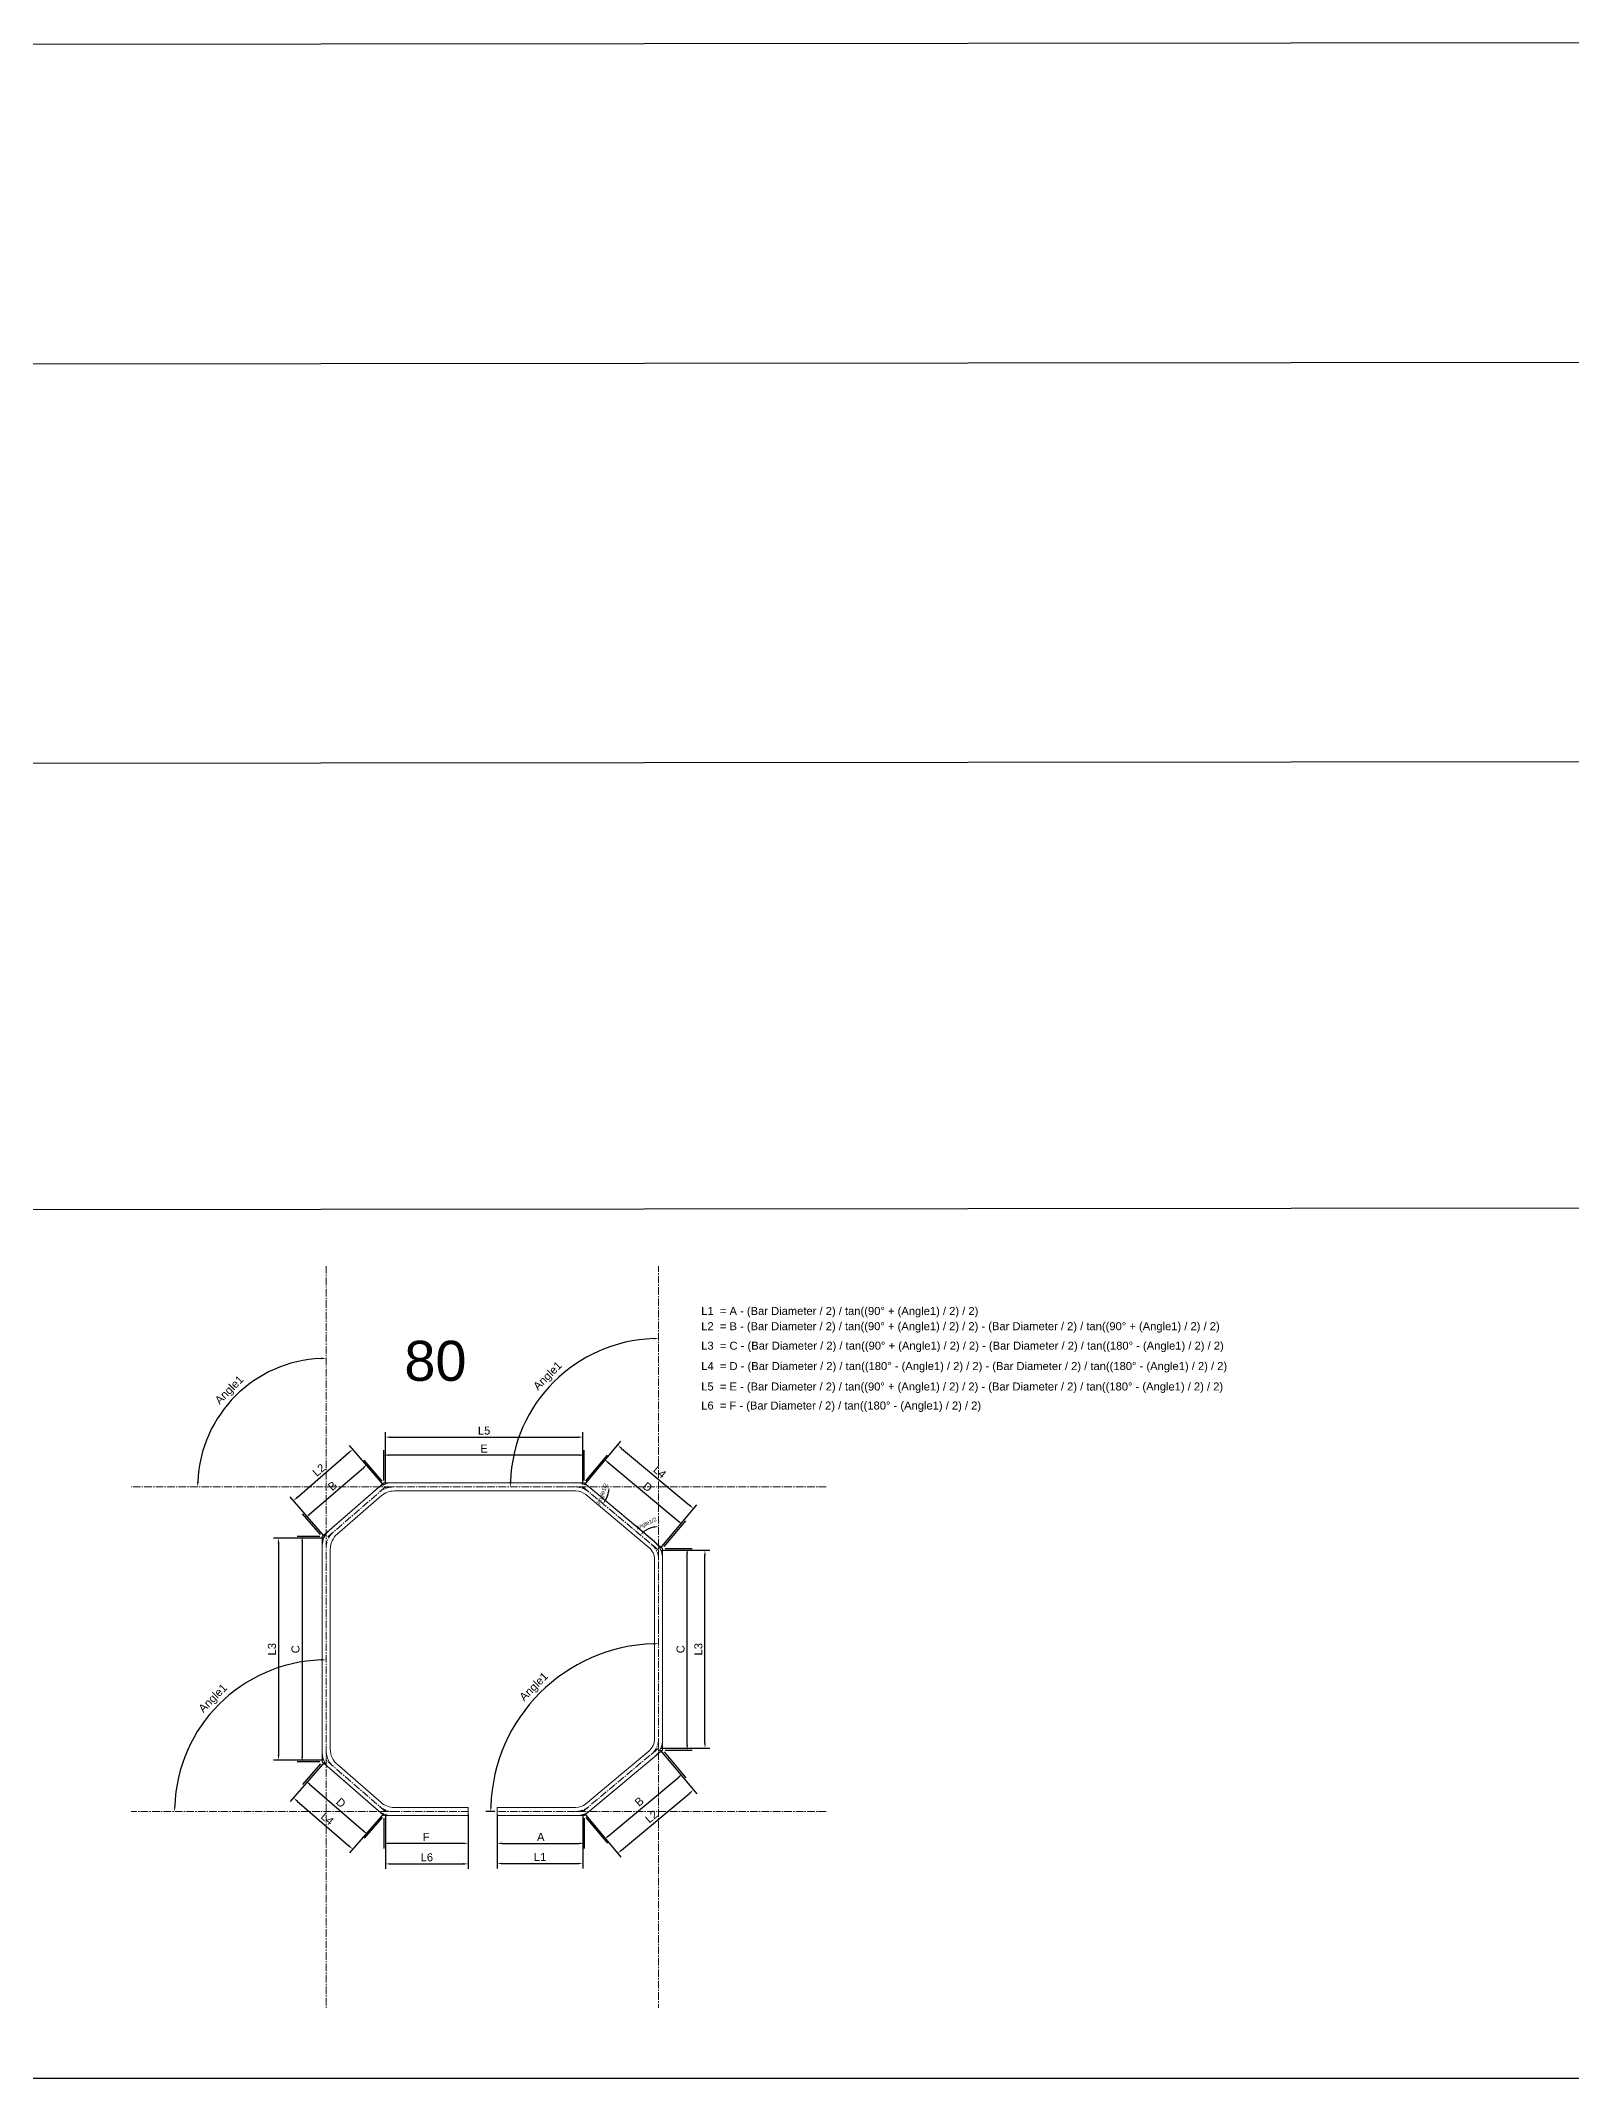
# Model space of a CAD drawing. Header units: metres. Extents: x 125 to 13754, y 1503 to 11930.
# Drawn here: x 6101 to 9928, y 1503 to 6595 of the extents above; entities that cross this region are included whole.
import ezdxf

# ---------------------------------------------------------------- set-up
doc = ezdxf.new("R2010")
doc.units = ezdxf.units.M
doc.linetypes.add('CENTER2', pattern=[28.575, 19.05, -3.175, 3.175, -3.175])
for name, color, linetype, lineweight in [('CL', 5, 'CENTER2', 0), ('D-STR-DIM', 7, 'Continuous', 0), ('Rebar', 7, 'Continuous', 20)]:
    doc.layers.add(name, color=color, linetype=linetype, lineweight=lineweight)
doc.styles.add('Arial', font='arial.ttf')
doc.dimstyles.new('Check', dxfattribs={"dimscale": 10, "dimtxt": 2, "dimasz": 1.25, "dimexe": 1.25, "dimexo": 0.625, "dimtad": 1, "dimtoh": 1, "dimdec": 1, "dimtxsty": 'Arial', "dimcen": 2.5, "dimclrd": 8, "dimclre": 8, "dimclrt": 1, "dimaunit": 1, "dimadec": 3, "dimazin": 0, "dimtfac": 1, "dimtdec": 1, "dimtix": 1, "dimtmove": 0, "dimatfit": 3, "dimfxl": 1, "dimarcsym": 0})
doc.dimstyles.new('D1-1', dxfattribs={"dimscale": 10, "dimtxt": 2, "dimasz": 1.25, "dimexe": 1.25, "dimexo": 0.625, "dimtad": 1, "dimdec": 1, "dimtxsty": 'Arial', "dimcen": 2.5, "dimclrd": 8, "dimclre": 8, "dimclrt": 4, "dimadec": 1, "dimazin": 0, "dimtfac": 1, "dimtdec": 1, "dimtix": 1, "dimtmove": 0, "dimatfit": 3, "dimfxl": 1, "dimarcsym": 0})

# ---------------------------------------------------------------- blocks, each defined once
blk = doc.blocks.new('*D170')
at = {"layer": 'D-STR-DIM', "color": 8, "lineweight": -2, "transparency": 16777216}
for p, q in [((6959.1, 2997.2), (6959.1, 3073)), ((7447.6, 3060.5), (6971.6, 3060.5)), ((7460.1, 2997.2), (7460.1, 3073))]:
    blk.add_line(p, q, dxfattribs=at)
at = {"layer": 'D-STR-DIM', "color": 8, "transparency": 16777216}
for points in [[(6971.6, 3062.5), (6971.6, 3058.4), (6959.1, 3060.5)], [(7447.6, 3062.5), (7447.6, 3058.4), (7460.1, 3060.5)]]:
    blk.add_solid(points, dxfattribs=at)
at = {"layer": 'Defpoints', "color": 0, "transparency": 16777216}
for p in [(6959.1, 3060.5), (6959.1, 2991), (7460.1, 2991)]:
    blk.add_point(p, dxfattribs=at)
at = {"layer": 'D-STR-DIM', "color": 4, "transparency": 16777216, "insert": (7209.6, 3076.7), "char_height": 20, "attachment_point": 5, "style": 'Arial'}
blk.add_mtext('E', dxfattribs=at)
blk = doc.blocks.new('*D171')
at = {"layer": 'D-STR-DIM', "color": 8, "lineweight": -2, "transparency": 16777216}
for p, q in [((7464.1, 2995.8), (7517.9, 3060)), ((7519.4, 3042.4), (7696, 2894.7)), ((7659.9, 2832), (7713.6, 2896.3))]:
    blk.add_line(p, q, dxfattribs=at)
at = {"layer": 'D-STR-DIM', "color": 8, "transparency": 16777216}
for points in [[(7520.8, 3044), (7518.1, 3040.8), (7509.8, 3050.5)], [(7697.4, 2896.3), (7694.7, 2893.1), (7705.6, 2886.7)]]:
    blk.add_solid(points, dxfattribs=at)
at = {"layer": 'Defpoints', "color": 0, "transparency": 16777216}
for p in [(7460.1, 2991), (7705.6, 2886.7), (7655.9, 2827.2)]:
    blk.add_point(p, dxfattribs=at)
at = {"layer": 'D-STR-DIM', "color": 4, "transparency": 16777216, "insert": (7618.2, 2981), "char_height": 20, "attachment_point": 5, "rotation": 320.092, "style": 'Arial'}
blk.add_mtext('D', dxfattribs=at)
blk = doc.blocks.new('*D172')
at = {"layer": 'D-STR-DIM', "color": 8, "lineweight": -2, "transparency": 16777216}
for p, q in [((6773.4, 2912.5), (6908.7, 3029.9)), ((6955, 2995.7), (6909.9, 3047.6)), ((6800.8, 2861.8), (6755.8, 2913.7))]:
    blk.add_line(p, q, dxfattribs=at)
at = {"layer": 'D-STR-DIM', "color": 8, "transparency": 16777216}
for points in [[(6907.3, 3031.5), (6910, 3028.4), (6918.1, 3038.1)], [(6772, 2914), (6774.8, 2910.9), (6764, 2904.3)]]:
    blk.add_solid(points, dxfattribs=at)
at = {"layer": 'Defpoints', "color": 0, "transparency": 16777216}
for p in [(6918.1, 3038.1), (6959.1, 2991), (6804.9, 2857.1)]:
    blk.add_point(p, dxfattribs=at)
at = {"layer": 'D-STR-DIM', "color": 4, "transparency": 16777216, "insert": (6830.4, 2983.5), "char_height": 20, "attachment_point": 5, "rotation": 40.9717, "style": 'Arial'}
blk.add_mtext('B', dxfattribs=at)
blk = doc.blocks.new('*D173')
at = {"layer": 'D-STR-DIM', "color": 8, "lineweight": -2, "transparency": 16777216}
for p, q in [((6742.6, 2954.9), (6871.6, 3066.9)), ((6958.7, 2985.7), (6872.9, 3084.5)), ((6810.8, 2857.3), (6725, 2956.1))]:
    blk.add_line(p, q, dxfattribs=at)
at = {"layer": 'D-STR-DIM', "color": 8, "transparency": 16777216}
for points in [[(6870.3, 3068.5), (6873, 3065.3), (6881.1, 3075.1)], [(6741.2, 2956.5), (6744, 2953.3), (6733.2, 2946.7)]]:
    blk.add_solid(points, dxfattribs=at)
at = {"layer": 'Defpoints', "color": 0, "transparency": 16777216}
for p in [(6881.1, 3075.1), (6962.8, 2981), (6814.9, 2852.6)]:
    blk.add_point(p, dxfattribs=at)
at = {"layer": 'D-STR-DIM', "color": 1, "transparency": 16777216, "insert": (6796.4, 3023.2), "char_height": 20, "attachment_point": 5, "rotation": 40.9717, "style": 'Arial'}
blk.add_mtext('L2', dxfattribs=at)
blk = doc.blocks.new('*D174')
at = {"layer": 'D-STR-DIM', "color": 8, "lineweight": -2, "transparency": 16777216}
for p, q in [((6962.8, 2987.2), (6962.8, 3117.9)), ((7456.5, 2987.2), (7456.5, 3117.9)), ((6975.3, 3105.4), (7444, 3105.4))]:
    blk.add_line(p, q, dxfattribs=at)
at = {"layer": 'D-STR-DIM', "color": 8, "transparency": 16777216}
for points in [[(6975.3, 3107.4), (6975.3, 3103.3), (6962.8, 3105.4)], [(7444, 3107.4), (7444, 3103.3), (7456.5, 3105.4)]]:
    blk.add_solid(points, dxfattribs=at)
at = {"layer": 'Defpoints', "color": 0, "transparency": 16777216}
for p in [(7456.5, 3105.4), (6962.8, 2981), (7456.5, 2981)]:
    blk.add_point(p, dxfattribs=at)
at = {"layer": 'D-STR-DIM', "color": 1, "transparency": 16777216, "insert": (7209.6, 3121.8), "char_height": 20, "attachment_point": 5, "style": 'Arial'}
blk.add_mtext('L5', dxfattribs=at)
blk = doc.blocks.new('*D175')
at = {"layer": 'D-STR-DIM', "color": 8, "lineweight": -2, "transparency": 16777216}
for p, q in [((7460.5, 2985.8), (7551.7, 3094.9)), ((7553.3, 3077.3), (7723.5, 2934.9)), ((7649.9, 2827.4), (7741.1, 2936.4))]:
    blk.add_line(p, q, dxfattribs=at)
at = {"layer": 'D-STR-DIM', "color": 8, "transparency": 16777216}
for points in [[(7554.6, 3078.9), (7552, 3075.7), (7543.7, 3085.3)], [(7724.9, 2936.5), (7722.2, 2933.3), (7733.1, 2926.8)]]:
    blk.add_solid(points, dxfattribs=at)
at = {"layer": 'Defpoints', "color": 0, "transparency": 16777216}
for p in [(7456.5, 2981), (7733.1, 2926.8), (7645.9, 2822.6)]:
    blk.add_point(p, dxfattribs=at)
at = {"layer": 'D-STR-DIM', "color": 1, "transparency": 16777216, "insert": (7648.8, 3018.5), "char_height": 20, "attachment_point": 5, "rotation": 320.092, "style": 'Arial'}
blk.add_mtext('L4', dxfattribs=at)
blk = doc.blocks.new('*D176')
at = {"layer": 'D-STR-DIM', "color": 8, "lineweight": -2, "transparency": 16777216}
for p, q in [((6959.1, 2153.5), (6959.1, 2077.8)), ((7170.1, 2153.5), (7170.1, 2077.8)), ((7157.6, 2090.3), (6971.6, 2090.3))]:
    blk.add_line(p, q, dxfattribs=at)
at = {"layer": 'D-STR-DIM', "color": 8, "transparency": 16777216}
for points in [[(6971.6, 2092.3), (6971.6, 2088.2), (6959.1, 2090.3)], [(7157.6, 2092.3), (7157.6, 2088.2), (7170.1, 2090.3)]]:
    blk.add_solid(points, dxfattribs=at)
at = {"layer": 'Defpoints', "color": 0, "transparency": 16777216}
for p in [(6959.1, 2159.7), (7170.1, 2159.7), (6959.1, 2090.3)]:
    blk.add_point(p, dxfattribs=at)
at = {"layer": 'D-STR-DIM', "color": 4, "transparency": 16777216, "insert": (7064.6, 2106.5), "char_height": 20, "attachment_point": 5, "style": 'Arial'}
blk.add_mtext('F', dxfattribs=at)
blk = doc.blocks.new('*D177')
at = {"layer": 'D-STR-DIM', "color": 8, "lineweight": -2, "transparency": 16777216}
for p, q in [((7659.9, 2318.7), (7713.6, 2254.4)), ((7519.4, 2108.3), (7696, 2256)), ((7464.1, 2154.9), (7517.9, 2090.7))]:
    blk.add_line(p, q, dxfattribs=at)
at = {"layer": 'D-STR-DIM', "color": 8, "transparency": 16777216}
for points in [[(7694.7, 2257.6), (7697.4, 2254.4), (7705.6, 2264)], [(7518.1, 2109.9), (7520.8, 2106.7), (7509.8, 2100.3)]]:
    blk.add_solid(points, dxfattribs=at)
at = {"layer": 'Defpoints', "color": 0, "transparency": 16777216}
for p in [(7655.9, 2323.5), (7705.6, 2264), (7460.1, 2159.7)]:
    blk.add_point(p, dxfattribs=at)
at = {"layer": 'D-STR-DIM', "color": 4, "transparency": 16777216, "insert": (7597.3, 2194.6), "char_height": 20, "attachment_point": 5, "rotation": 39.908, "style": 'Arial'}
blk.add_mtext('B', dxfattribs=at)
blk = doc.blocks.new('*D179')
at = {"layer": 'D-STR-DIM', "color": 8, "lineweight": -2, "transparency": 16777216}
for p, q in [((7662.1, 2827.2), (7729.9, 2827.2)), ((7717.4, 2336), (7717.4, 2814.7)), ((7662.1, 2323.5), (7729.9, 2323.5))]:
    blk.add_line(p, q, dxfattribs=at)
at = {"layer": 'D-STR-DIM', "color": 8, "transparency": 16777216}
for points in [[(7715.3, 2814.7), (7719.4, 2814.7), (7717.4, 2827.2)], [(7715.3, 2336), (7719.4, 2336), (7717.4, 2323.5)]]:
    blk.add_solid(points, dxfattribs=at)
at = {"layer": 'Defpoints', "color": 0, "transparency": 16777216}
for p in [(7655.9, 2827.2), (7717.4, 2827.2), (7655.9, 2323.5)]:
    blk.add_point(p, dxfattribs=at)
at = {"layer": 'D-STR-DIM', "color": 4, "transparency": 16777216, "insert": (7700.8, 2575.4), "char_height": 20, "attachment_point": 5, "rotation": 90, "style": 'Arial'}
blk.add_mtext('C', dxfattribs=at)
blk = doc.blocks.new('*D178')
at = {"layer": 'D-STR-DIM', "color": 8, "lineweight": -2, "transparency": 16777216}
for p, q in [((6798.7, 2857.1), (6742.2, 2857.1)), ((6754.7, 2844.6), (6754.7, 2306.1)), ((6798.7, 2293.6), (6742.2, 2293.6))]:
    blk.add_line(p, q, dxfattribs=at)
at = {"layer": 'D-STR-DIM', "color": 8, "transparency": 16777216}
for points in [[(6752.6, 2844.6), (6756.8, 2844.6), (6754.7, 2857.1)], [(6752.6, 2306.1), (6756.8, 2306.1), (6754.7, 2293.6)]]:
    blk.add_solid(points, dxfattribs=at)
at = {"layer": 'Defpoints', "color": 0, "transparency": 16777216}
for p in [(6804.9, 2857.1), (6754.7, 2293.6), (6804.9, 2293.6)]:
    blk.add_point(p, dxfattribs=at)
at = {"layer": 'D-STR-DIM', "color": 4, "transparency": 16777216, "insert": (6738.1, 2575.4), "char_height": 20, "attachment_point": 5, "rotation": 90, "style": 'Arial'}
blk.add_mtext('C', dxfattribs=at)
blk = doc.blocks.new('*D180')
at = {"layer": 'D-STR-DIM', "color": 8, "lineweight": -2, "transparency": 16777216}
for p, q in [((6800.8, 2288.9), (6755.8, 2237)), ((6773.4, 2238.2), (6908.7, 2120.8)), ((6955, 2155), (6909.9, 2103.1))]:
    blk.add_line(p, q, dxfattribs=at)
at = {"layer": 'D-STR-DIM', "color": 8, "transparency": 16777216}
for points in [[(6774.8, 2239.8), (6772, 2236.7), (6764, 2246.4)], [(6910, 2122.3), (6907.3, 2119.2), (6918.1, 2112.6)]]:
    blk.add_solid(points, dxfattribs=at)
at = {"layer": 'Defpoints', "color": 0, "transparency": 16777216}
for p in [(6804.9, 2293.6), (6959.1, 2159.7), (6918.1, 2112.6)]:
    blk.add_point(p, dxfattribs=at)
at = {"layer": 'D-STR-DIM', "color": 4, "transparency": 16777216, "insert": (6851.7, 2191.8), "char_height": 20, "attachment_point": 5, "rotation": 319.0283, "style": 'Arial'}
blk.add_mtext('D', dxfattribs=at)
blk = doc.blocks.new('*D181')
at = {"layer": 'D-STR-DIM', "color": 8, "lineweight": -2, "transparency": 16777216}
for p, q in [((6808.7, 2852.6), (6683.1, 2852.6)), ((6695.6, 2840.1), (6695.6, 2310.7)), ((6808.7, 2298.2), (6683.1, 2298.2))]:
    blk.add_line(p, q, dxfattribs=at)
at = {"layer": 'D-STR-DIM', "color": 8, "transparency": 16777216}
for points in [[(6693.5, 2840.1), (6697.7, 2840.1), (6695.6, 2852.6)], [(6693.5, 2310.7), (6697.7, 2310.7), (6695.6, 2298.2)]]:
    blk.add_solid(points, dxfattribs=at)
at = {"layer": 'Defpoints', "color": 0, "transparency": 16777216}
for p in [(6814.9, 2852.6), (6695.6, 2298.2), (6814.9, 2298.2)]:
    blk.add_point(p, dxfattribs=at)
at = {"layer": 'D-STR-DIM', "color": 1, "transparency": 16777216, "insert": (6679.2, 2575.4), "char_height": 20, "attachment_point": 5, "rotation": 90, "style": 'Arial'}
blk.add_mtext('L3', dxfattribs=at)
blk = doc.blocks.new('*D182')
at = {"layer": 'D-STR-DIM', "color": 8, "lineweight": -2, "transparency": 16777216}
for p, q in [((6810.8, 2293.4), (6725, 2194.6)), ((6742.6, 2195.8), (6871.6, 2083.8)), ((6958.7, 2165), (6872.9, 2066.2))]:
    blk.add_line(p, q, dxfattribs=at)
at = {"layer": 'D-STR-DIM', "color": 8, "transparency": 16777216}
for points in [[(6744, 2197.4), (6741.2, 2194.3), (6733.2, 2204)], [(6873, 2085.4), (6870.3, 2082.2), (6881.1, 2075.6)]]:
    blk.add_solid(points, dxfattribs=at)
at = {"layer": 'Defpoints', "color": 0, "transparency": 16777216}
for p in [(6814.9, 2298.2), (6962.8, 2169.7), (6881.1, 2075.6)]:
    blk.add_point(p, dxfattribs=at)
at = {"layer": 'D-STR-DIM', "color": 1, "transparency": 16777216, "insert": (6817.8, 2152.1), "char_height": 20, "attachment_point": 5, "rotation": 319.0283, "style": 'Arial'}
blk.add_mtext('L4', dxfattribs=at)
blk = doc.blocks.new('*D183')
at = {"layer": 'D-STR-DIM', "color": 8, "lineweight": -2, "transparency": 16777216}
for p, q in [((7649.9, 2323.4), (7741.1, 2214.3)), ((7553.3, 2073.5), (7723.5, 2215.8)), ((7460.5, 2164.9), (7551.7, 2055.9))]:
    blk.add_line(p, q, dxfattribs=at)
at = {"layer": 'D-STR-DIM', "color": 8, "transparency": 16777216}
for points in [[(7722.2, 2217.4), (7724.9, 2214.2), (7733.1, 2223.9)], [(7552, 2075.1), (7554.6, 2071.9), (7543.7, 2065.4)]]:
    blk.add_solid(points, dxfattribs=at)
at = {"layer": 'Defpoints', "color": 0, "transparency": 16777216}
for p in [(7645.9, 2328.2), (7733.1, 2223.9), (7456.5, 2169.7)]:
    blk.add_point(p, dxfattribs=at)
at = {"layer": 'D-STR-DIM', "color": 1, "transparency": 16777216, "insert": (7628, 2157.1), "char_height": 20, "width": 27.681, "attachment_point": 5, "rotation": 39.908, "style": 'Arial'}
blk.add_mtext('L2', dxfattribs=at)
blk = doc.blocks.new('*D184')
at = {"layer": 'D-STR-DIM', "color": 8, "lineweight": -2, "transparency": 16777216}
for p, q in [((7652.1, 2822.6), (7774.2, 2822.6)), ((7761.7, 2340.7), (7761.7, 2810.1)), ((7652.1, 2328.2), (7774.2, 2328.2))]:
    blk.add_line(p, q, dxfattribs=at)
at = {"layer": 'D-STR-DIM', "color": 8, "transparency": 16777216}
for points in [[(7759.6, 2810.1), (7763.8, 2810.1), (7761.7, 2822.6)], [(7759.6, 2340.7), (7763.8, 2340.7), (7761.7, 2328.2)]]:
    blk.add_solid(points, dxfattribs=at)
at = {"layer": 'Defpoints', "color": 0, "transparency": 16777216}
for p in [(7645.9, 2822.6), (7761.7, 2822.6), (7645.9, 2328.2)]:
    blk.add_point(p, dxfattribs=at)
at = {"layer": 'D-STR-DIM', "color": 1, "transparency": 16777216, "insert": (7745.3, 2575.4), "char_height": 20, "attachment_point": 5, "rotation": 90, "style": 'Arial'}
blk.add_mtext('L3', dxfattribs=at)
blk = doc.blocks.new('*D185')
at = {"layer": 'D-STR-DIM', "color": 8, "lineweight": -2, "transparency": 16777216}
for p, q in [((6962.8, 2163.5), (6962.8, 2026.4)), ((7170.1, 2163.5), (7170.1, 2026.4)), ((6975.3, 2038.9), (7157.6, 2038.9))]:
    blk.add_line(p, q, dxfattribs=at)
at = {"layer": 'D-STR-DIM', "color": 8, "transparency": 16777216}
for points in [[(6975.3, 2041), (6975.3, 2036.8), (6962.8, 2038.9)], [(7157.6, 2041), (7157.6, 2036.8), (7170.1, 2038.9)]]:
    blk.add_solid(points, dxfattribs=at)
at = {"layer": 'Defpoints', "color": 0, "transparency": 16777216}
for p in [(6962.8, 2169.7), (7170.1, 2169.7), (7170.1, 2038.9)]:
    blk.add_point(p, dxfattribs=at)
at = {"layer": 'D-STR-DIM', "color": 1, "transparency": 16777216, "insert": (7066.4, 2055.4), "char_height": 20, "attachment_point": 5, "style": 'Arial'}
blk.add_mtext('L6', dxfattribs=at)
blk = doc.blocks.new('*D186')
at = {"layer": 'D-STR-DIM', "color": 8, "lineweight": -2, "transparency": 16777216}
for p, q in [((7242.4, 2163.5), (7242.4, 2027.4)), ((7456.5, 2163.5), (7456.5, 2027.4)), ((7254.9, 2039.9), (7444, 2039.9))]:
    blk.add_line(p, q, dxfattribs=at)
at = {"layer": 'D-STR-DIM', "color": 8, "transparency": 16777216}
for points in [[(7254.9, 2042), (7254.9, 2037.8), (7242.4, 2039.9)], [(7444, 2042), (7444, 2037.8), (7456.5, 2039.9)]]:
    blk.add_solid(points, dxfattribs=at)
at = {"layer": 'Defpoints', "color": 0, "transparency": 16777216}
for p in [(7242.4, 2169.7), (7456.5, 2169.7), (7456.5, 2039.9)]:
    blk.add_point(p, dxfattribs=at)
at = {"layer": 'D-STR-DIM', "color": 1, "transparency": 16777216, "insert": (7349.4, 2056.2), "char_height": 20, "attachment_point": 5, "style": 'Arial'}
blk.add_mtext('L1', dxfattribs=at)
blk = doc.blocks.new('*D187')
at = {"layer": 'D-STR-DIM', "color": 8, "lineweight": -2, "transparency": 16777216}
for p, q in [((7242.4, 2153.5), (7242.4, 2077.8)), ((7460.1, 2153.5), (7460.1, 2077.8)), ((7254.9, 2090.3), (7447.6, 2090.3))]:
    blk.add_line(p, q, dxfattribs=at)
at = {"layer": 'D-STR-DIM', "color": 8, "transparency": 16777216}
for points in [[(7254.9, 2092.3), (7254.9, 2088.2), (7242.4, 2090.3)], [(7447.6, 2092.3), (7447.6, 2088.2), (7460.1, 2090.3)]]:
    blk.add_solid(points, dxfattribs=at)
at = {"layer": 'Defpoints', "color": 0, "transparency": 16777216}
for p in [(7242.4, 2159.7), (7460.1, 2159.7), (7460.1, 2090.3)]:
    blk.add_point(p, dxfattribs=at)
at = {"layer": 'D-STR-DIM', "color": 4, "transparency": 16777216, "insert": (7351.2, 2106.5), "char_height": 20, "attachment_point": 5, "style": 'Arial'}
blk.add_mtext('A', dxfattribs=at)
blk = doc.blocks.new('*D188')
at = {"layer": 'D-STR-DIM', "color": 8, "lineweight": -2, "transparency": 16777216}
blk.add_arc((6814.9, 2169.7), 379.1, 91.8893, 178.1107, dxfattribs=at)
at = {"layer": 'D-STR-DIM', "color": 8, "transparency": 16777216}
for points in [[(6802.4, 2550.7), (6802.5, 2546.5), (6814.9, 2548.8)], [(6438.1, 2182.2), (6433.9, 2182.3), (6435.8, 2169.7)]]:
    blk.add_solid(points, dxfattribs=at)
at = {"layer": 'Defpoints', "color": 0, "transparency": 16777216}
for p in [(6814.9, 3533), (6625.4, 2498), (6327.4, 2169.7), (7170.1, 2169.7), (6814.9, 1679.3)]:
    blk.add_point(p, dxfattribs=at)
at = {"layer": 'D-STR-DIM', "color": 4, "transparency": 16777216, "insert": (6533.3, 2451.4), "char_height": 20, "attachment_point": 5, "rotation": 45, "style": 'Arial'}
blk.add_mtext('Angle1', dxfattribs=at)
blk = doc.blocks.new('*D189')
at = {"layer": 'D-STR-DIM', "color": 8, "lineweight": -2, "transparency": 16777216}
blk.add_arc((6814.9, 2981), 321.3, 92.2295, 177.7705, dxfattribs=at)
at = {"layer": 'D-STR-DIM', "color": 8, "transparency": 16777216}
for points in [[(6802.4, 3304.1), (6802.5, 3299.9), (6814.9, 3302.2)], [(6496, 2993.4), (6491.8, 2993.5), (6493.7, 2981)]]:
    blk.add_solid(points, dxfattribs=at)
at = {"layer": 'Defpoints', "color": 0, "transparency": 16777216}
for p in [(6814.9, 3533), (6654.3, 3259.2), (6327.4, 2981), (8064.9, 2981), (6814.9, 1679.3)]:
    blk.add_point(p, dxfattribs=at)
at = {"layer": 'D-STR-DIM', "color": 4, "transparency": 16777216, "insert": (6574.2, 3221.7), "char_height": 20, "attachment_point": 5, "rotation": 45, "style": 'Arial'}
blk.add_mtext('Angle1', dxfattribs=at)
blk = doc.blocks.new('*D190')
at = {"layer": 'D-STR-DIM', "color": 8, "lineweight": -2, "transparency": 16777216}
blk.add_arc((7645.9, 2981), 370.8, 91.9315, 178.0685, dxfattribs=at)
at = {"layer": 'D-STR-DIM', "color": 8, "transparency": 16777216}
for points in [[(7633.4, 3353.7), (7633.4, 3349.5), (7645.9, 3351.8)], [(7277.4, 2993.4), (7273.2, 2993.5), (7275.1, 2981)]]:
    blk.add_solid(points, dxfattribs=at)
at = {"layer": 'Defpoints', "color": 0, "transparency": 16777216}
for p in [(7645.9, 3533), (7460.5, 3302.1), (6327.4, 2981), (8064.9, 2981), (7645.9, 2632.6)]:
    blk.add_point(p, dxfattribs=at)
at = {"layer": 'D-STR-DIM', "color": 4, "transparency": 16777216, "insert": (7370.1, 3256.8), "char_height": 20, "attachment_point": 5, "rotation": 45, "style": 'Arial'}
blk.add_mtext('Angle1', dxfattribs=at)
blk = doc.blocks.new('*D191')
at = {"layer": 'D-STR-DIM', "color": 8, "lineweight": -2, "transparency": 16777216}
blk.add_line((7236.1, 2169.7), (7213.8, 2169.7), dxfattribs=at)
blk.add_arc((7645.9, 2169.7), 419.6, 91.7068, 178.2932, dxfattribs=at)
at = {"layer": 'D-STR-DIM', "color": 8, "transparency": 16777216}
for points in [[(7633.4, 2591.3), (7633.4, 2587.1), (7645.9, 2589.4)], [(7228.5, 2182.2), (7224.4, 2182.3), (7226.3, 2169.7)]]:
    blk.add_solid(points, dxfattribs=at)
at = {"layer": 'Defpoints', "color": 0, "transparency": 16777216}
for p in [(7645.9, 2632.6), (7436.1, 2533.1), (7242.4, 2169.7), (8064.9, 2169.7), (7645.9, 1679.3)]:
    blk.add_point(p, dxfattribs=at)
at = {"layer": 'D-STR-DIM', "color": 4, "transparency": 16777216, "insert": (7335.6, 2480.1), "char_height": 20, "attachment_point": 5, "rotation": 45, "style": 'Arial'}
blk.add_mtext('Angle1', dxfattribs=at)
blk = doc.blocks.new('*D192')
at = {"layer": 'D-STR-DIM', "color": 8, "lineweight": -2, "transparency": 16777216}
blk.add_arc((7456.5, 2981), 65.6, 331.0312, 349.0608, dxfattribs=at)
at = {"layer": 'D-STR-DIM', "color": 8, "transparency": 16777216}
for points in [[(7518.8, 2968.7), (7522.9, 2968.3), (7522, 2981)], [(7515.6, 2948), (7512.1, 2950.4), (7506.8, 2938.9)]]:
    blk.add_solid(points, dxfattribs=at)
at = {"layer": 'Defpoints', "color": 0, "transparency": 16777216}
for p in [(6327.4, 2981), (7456.5, 2981), (8064.9, 2981), (7515.1, 2951.6), (7645.9, 2822.6)]:
    blk.add_point(p, dxfattribs=at)
at = {"layer": 'D-STR-DIM', "color": 4, "transparency": 16777216, "insert": (7506.1, 2963), "char_height": 10, "attachment_point": 5, "rotation": 70.046, "style": 'Arial'}
blk.add_mtext('Angle1/2', dxfattribs=at)
blk = doc.blocks.new('*D193')
at = {"layer": 'D-STR-DIM', "color": 8, "lineweight": -2, "transparency": 16777216}
blk.add_arc((7645.9, 2822.6), 59.5, 102.0544, 128.0376, dxfattribs=at)
at = {"layer": 'D-STR-DIM', "color": 8, "transparency": 16777216}
for points in [[(7610.7, 2867.9), (7607.8, 2870.9), (7600.2, 2860.7)], [(7633.2, 2882.8), (7633.7, 2878.7), (7645.9, 2882.1)]]:
    blk.add_solid(points, dxfattribs=at)
at = {"layer": 'Defpoints', "color": 0, "transparency": 16777216}
for p in [(7645.9, 3533), (7456.5, 2981), (7628.8, 2879.6), (7645.9, 2822.6), (7645.9, 2632.6)]:
    blk.add_point(p, dxfattribs=at)
at = {"layer": 'D-STR-DIM', "color": 4, "transparency": 16777216, "insert": (7615.3, 2888.1), "char_height": 10, "attachment_point": 5, "rotation": 25.046, "style": 'Arial'}
blk.add_mtext('Angle1/2', dxfattribs=at)

msp = doc.modelspace()

# ---------------------------------------------------------------- linework, layer by layer
for p, q in [((125.39, 6579.66), (13753.94, 6594.86)), ((125.39, 5780.69), (13753.94, 5795.89)), ((125.39, 4782.7), (13753.94, 4797.89)), ((125.39, 3667.67), (13753.94, 3682.87))]:
    msp.add_line(p, q)
msp.add_lwpolyline([(125.39, 1503.29), (13753.94, 1503.29)])
at = {"layer": 'CL'}
for p, q in [((6814.91, 3533), (6814.91, 1679.33)), ((7645.89, 2632.56), (7645.89, 3533)), ((8064.9, 2980.98), (6327.43, 2980.98)), ((6962.79, 2980.98), (6814.91, 2852.56)), ((7456.47, 2980.98), (7645.89, 2822.56)), ((7645.89, 2632.56), (7645.89, 1679.33)), ((6962.79, 2169.73), (6814.91, 2298.15)), ((7456.47, 2169.73), (7645.89, 2328.15)), ((7170.08, 2169.73), (6327.43, 2169.73)), ((8064.9, 2169.73), (7242.39, 2169.73))]:
    msp.add_line(p, q, dxfattribs=at)
for centre, start, end in [((6981.47, 2930.98), 90, 130.97169), ((7438.32, 2930.98), 50.09204, 90), ((6864.91, 2829.76), 130.97169, 180), ((7595.89, 2799.2), 0, 50.09204), ((7595.89, 2351.52), 309.90796, 0), ((6864.91, 2320.95), 180, 229.02831), ((6981.47, 2219.73), 229.02831, 270), ((7438.32, 2219.73), 270, 309.90796)]:
    msp.add_arc(centre, 50, start, end, dxfattribs=at)
at = {"layer": 'Rebar'}
for points in [[(7655.89, 2632.56), (7655.89, 2799.19, 0.222116), (7634.38, 2845.22), (7474.03, 2979.34, 0.1759129), (7441.95, 2990.98), (6977.74, 2990.98, 0.1807019), (6944.95, 2978.73), (6822.13, 2872.07, 0.2172506), (6804.91, 2834.32), (6804.91, 2632.56)], [(7635.89, 2632.56), (7635.89, 2799.2, 0.222116), (7621.55, 2829.88), (7463.99, 2961.67, 0.1759129), (7438.33, 2970.98), (6985.21, 2970.98, 0.1807019), (6952.43, 2958.73), (6842.13, 2862.95, 0.2172506), (6824.91, 2825.2), (6824.91, 2632.56)], [(7170.08, 2159.73), (6977.74, 2159.73, -0.1807019), (6944.95, 2171.98), (6822.13, 2278.64, -0.2172506), (6804.91, 2316.39), (6804.91, 2632.56)], [(7170.08, 2179.73), (6985.21, 2179.73, -0.1807019), (6952.43, 2191.98), (6842.13, 2287.76, -0.2172506), (6824.91, 2325.51), (6824.91, 2632.56)], [(7655.89, 2632.56), (7655.89, 2351.52, -0.222116), (7634.38, 2305.49), (7474.03, 2171.38, -0.1759129), (7441.95, 2159.73), (7242.39, 2159.73)], [(7635.89, 2632.56), (7635.89, 2351.51, -0.222116), (7621.55, 2320.83), (7463.99, 2189.05, -0.1759129), (7438.33, 2179.73), (7242.39, 2179.73)]]:
    msp.add_lwpolyline(points, format="xyb", dxfattribs=at)
for points in [[(6804.91, 2632.56), (6804.91, 2857.12), (6959.06, 2990.98), (7460.1, 2990.98), (7655.89, 2827.23), (7655.89, 2632.56)], [(6804.91, 2632.56), (6804.91, 2293.59), (6959.06, 2159.73), (7170.08, 2159.73)], [(7242.39, 2159.73), (7460.1, 2159.73), (7655.89, 2323.48), (7655.89, 2632.56)], [(7170.08, 2179.73), (7170.08, 2159.73)], [(7242.39, 2159.73), (7242.39, 2179.73)]]:
    msp.add_lwpolyline(points, dxfattribs=at)

# ---------------------------------------------------------------- texts
at = {"layer": 'Rebar', "style": 'Arial'}
msp.add_text('80', height=100, dxfattribs=at).set_placement((7010.21, 3246.13))
at = {"layer": 'Rebar', "color": 0, "char_height": 20, "attachment_point": 1, "style": 'Arial'}
for s, insert in [('L1  = A - (Bar Diameter / 2) / tan((90° + (Angle1) / 2) / 2)', (7752.37, 3430.69)), ('L2  = B - (Bar Diameter / 2) / tan((90° + (Angle1) / 2) / 2) - (Bar Diameter / 2) / tan((90° + (Angle1) / 2) / 2)', (7752.37, 3392.62)), ('L3  = C - (Bar Diameter / 2) / tan((90° + (Angle1) / 2) / 2) - (Bar Diameter / 2) / tan((180° - (Angle1) / 2) / 2)', (7752.37, 3343.92)), ('L4  = D - (Bar Diameter / 2) / tan((180° - (Angle1) / 2) / 2) - (Bar Diameter / 2) / tan((180° - (Angle1) / 2) / 2)', (7752.37, 3293.05)), ('L5  = E - (Bar Diameter / 2) / tan((90° + (Angle1) / 2) / 2) - (Bar Diameter / 2) / tan((180° - (Angle1) / 2) / 2)', (7752.37, 3241.97)), ('L6  = F - (Bar Diameter / 2) / tan((180° - (Angle1) / 2) / 2)', (7752.37, 3194.38))]:
    msp.add_mtext_dynamic_manual_height_columns(s, width=1337.0646, gutter_width=50, heights=[0], dxfattribs=dict(at, insert=insert))

# ---------------------------------------------------------------- dimensions: what is measured, and where the dimension line sits
at = {"layer": 'D-STR-DIM'}
for base, line1, line2, picture, middle in [((6625.37, 2498.04), ((6814.91, 3533), (6814.91, 1679.33)), ((7170.08, 2169.73), (6327.43, 2169.73)), '*D188', (6533.25, 2451.39)), ((6654.29, 3259.2), ((6814.91, 3533), (6814.91, 1679.33)), ((8064.9, 2980.98), (6327.43, 2980.98)), '*D189', (6574.15, 3221.74)), ((7460.48, 3302.12), ((7645.89, 2632.56), (7645.89, 3533)), ((8064.9, 2980.98), (6327.43, 2980.98)), '*D190', (7370.08, 3256.79)), ((7436.07, 2533.14), ((7645.89, 2632.56), (7645.89, 1679.33)), ((8064.9, 2169.73), (7242.39, 2169.73)), '*D191', (7335.57, 2480.05))]:
    dim = msp.add_angular_dim_2l(base=base, line1=line1, line2=line2, text='Angle1', dimstyle='D1-1', dxfattribs=at)
    dim.commit()
    dim.dimension.update_dxf_attribs({"geometry": picture, "text_midpoint": middle})
for base, line1, picture, middle in [((7628.79, 2879.57), ((7645.89, 2632.56), (7645.89, 3533)), '*D193', (7615.27, 2888.09)), ((7515.1, 2951.62), ((8064.9, 2980.98), (6327.43, 2980.98)), '*D192', (7506.07, 2962.98))]:
    dim = msp.add_angular_dim_2l(base=base, line1=line1, line2=((7456.47, 2980.98), (7645.89, 2822.56)), text='Angle1/2', dimstyle='D1-1', override={"dimtxt": 1}, dxfattribs=at)
    dim.commit()
    dim.dimension.update_dxf_attribs({"geometry": picture, "text_midpoint": middle})
for p1, p2, distance, text, dimstyle, picture, middle in [((6962.79, 2980.98), (7456.47, 2980.98), 124.38, 'L5', 'Check', '*D174', (7209.63, 3121.78)), ((6814.91, 2852.56), (6962.79, 2980.98), 124.66, 'L2', 'Check', '*D173', (6796.43, 3023.2)), ((7456.47, 2980.98), (7645.89, 2822.56), 135.96, 'L4', 'Check', '*D175', (7648.83, 3018.53)), ((7460.1, 2990.98), (7655.89, 2827.23), 77.53, 'D', 'D1-1', '*D171', (7618.16, 2981.04)), ((6804.91, 2857.12), (6959.06, 2990.98), 62.45, 'B', 'D1-1', '*D172', (6830.39, 2983.47)), ((6814.91, 2852.56), (6814.91, 2298.15), -119.29, 'L3', 'Check', '*D181', (6679.16, 2575.36)), ((7645.89, 2328.15), (7645.89, 2822.56), -115.84, 'L3', 'Check', '*D184', (7745.26, 2575.36)), ((6814.91, 2298.15), (6962.79, 2169.73), -124.66, 'L4', 'Check', '*D182', (6817.77, 2152.08)), ((6804.91, 2293.59), (6959.06, 2159.73), -62.45, 'D', 'D1-1', '*D180', (6851.7, 2191.78)), ((7456.47, 2169.73), (7645.89, 2328.15), -135.96, 'L2', 'Check', '*D183', (7627.96, 2157.15)), ((7460.1, 2159.73), (7655.89, 2323.48), -77.53, 'B', 'D1-1', '*D177', (7597.31, 2194.6))]:
    dim = msp.add_aligned_dim(p1=p1, p2=p2, distance=distance, text=text, dimstyle=dimstyle, dxfattribs=at)
    dim.commit()
    dim.dimension.update_dxf_attribs({"geometry": picture, "text_midpoint": middle})
for base, p1, p2, text, dimstyle, picture, middle in [((6959.06, 3060.46), (7460.1, 2990.98), (6959.06, 2990.98), 'E', 'D1-1', '*D170', (7209.58, 3076.71)), ((6959.06, 2090.25), (7170.08, 2159.73), (6959.06, 2159.73), 'F', 'D1-1', '*D176', (7064.57, 2106.5)), ((7170.08, 2038.92), (6962.79, 2169.73), (7170.08, 2169.73), 'L6', 'Check', '*D185', (7066.44, 2055.38)), ((7456.47, 2039.88), (7242.39, 2169.73), (7456.47, 2169.73), 'L1', 'Check', '*D186', (7349.43, 2056.18)), ((7460.1, 2090.25), (7242.39, 2159.73), (7460.1, 2159.73), 'A', 'D1-1', '*D187', (7351.24, 2106.5))]:
    dim = msp.add_linear_dim(base=base, p1=p1, p2=p2, text=text, dimstyle=dimstyle, dxfattribs=at)
    dim.commit()
    dim.dimension.update_dxf_attribs({"geometry": picture, "text_midpoint": middle})
for base, p1, p2, picture, middle in [((6754.67, 2293.59), (6804.91, 2857.12), (6804.91, 2293.59), '*D178', (6738.08, 2575.36)), ((7717.36, 2827.23), (7655.89, 2323.48), (7655.89, 2827.23), '*D179', (7700.77, 2575.36))]:
    dim = msp.add_linear_dim(base=base, p1=p1, p2=p2, angle=90, text='C', dimstyle='D1-1', dxfattribs=at)
    dim.commit()
    dim.dimension.update_dxf_attribs({"geometry": picture, "text_midpoint": middle})

doc.saveas('drawing.dxf')
